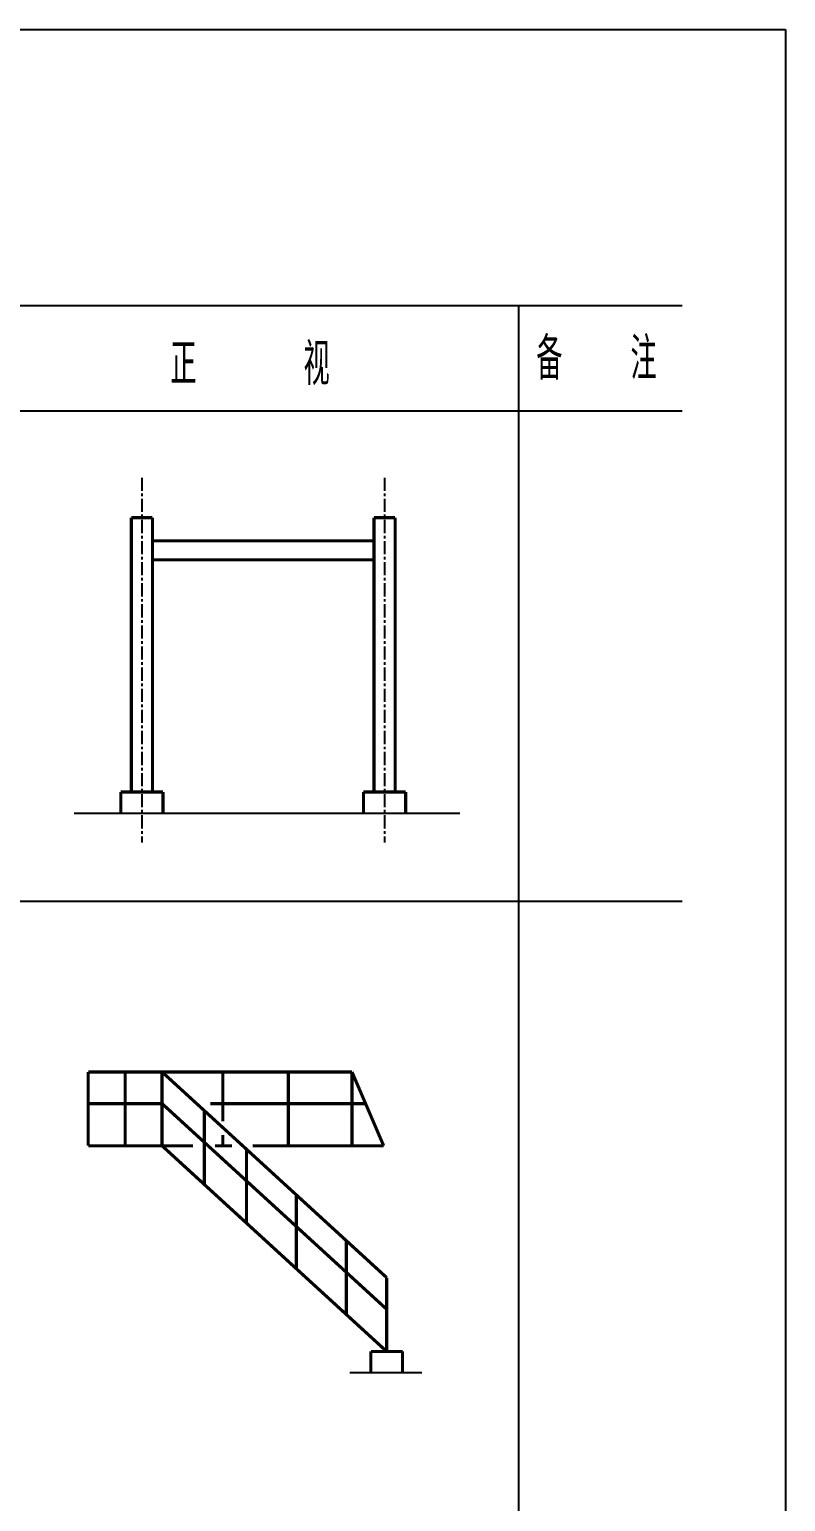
# Model space of a CAD drawing. Header units: inches. Extents: x -18 to 2014, y 4 to 801.
# Drawn here: x 1568 to 1639.6, y 113.3 to 252.9 of the extents above; entities that cross this region are included whole.
import ezdxf

# ---------------------------------------------------------------- set-up
doc = ezdxf.new("R2010")
doc.units = ezdxf.units.IN
doc.header["$MEASUREMENT"] = 0
doc.linetypes.add('CENTER', pattern=[2, 1.25, -0.25, 0.25, -0.25])
doc.styles.get("Standard").update_dxf_attribs({"font": 'pdatxt.shx', "bigfont": 'hztxt.shx'})

msp = doc.modelspace()

# ---------------------------------------------------------------- linework, layer by layer
at = {"color": 3}
for p, q in [((1474.61, 252.89), (1639.61, 252.89)), ((1639.61, 252.89), (1639.61, 5.89)), ((1482.8, 226.73), (1629.8, 226.73)), ((1614.3, 226.73), (1614.3, 48.23)), ((1482.8, 216.73), (1629.8, 216.73)), ((1572.2, 178.6), (1608.73, 178.6)), ((1482.8, 170.23), (1629.8, 170.23)), ((1598.32, 125.55), (1605.13, 125.55))]:
    msp.add_line(p, q, dxfattribs=at)
at = {"color": 3, "linetype": 'CENTER'}
for p, q in [((1578.61, 210.39), (1578.61, 175.79)), ((1601.61, 210.39), (1601.61, 175.79))]:
    msp.add_line(p, q, dxfattribs=at)
at = {"color": 3, "const_width": 0.3}
for points in [[(1577.61, 206.6), (1579.61, 206.6)], [(1577.61, 206.6), (1577.61, 180.6)], [(1579.61, 206.6), (1579.61, 180.6)], [(1600.61, 206.6), (1602.61, 206.6)], [(1600.61, 206.6), (1600.61, 180.6)], [(1602.61, 206.6), (1602.61, 180.6)], [(1579.61, 204.4), (1600.61, 204.4)], [(1579.61, 202.6), (1600.61, 202.6)], [(1576.61, 180.6), (1580.61, 180.6)], [(1576.61, 180.6), (1576.61, 178.6)], [(1580.61, 180.6), (1580.61, 178.6)], [(1599.61, 180.6), (1603.61, 180.6)], [(1599.61, 180.6), (1599.61, 178.6)], [(1603.61, 180.6), (1603.61, 178.6)], [(1598.52, 154.05), (1573.52, 154.05)], [(1573.52, 154.05), (1573.52, 147.05)], [(1577.02, 154.05), (1577.02, 147.05)], [(1580.52, 154.05), (1580.52, 147.05)], [(1601.81, 134.55), (1580.52, 154.05)], [(1586.28, 154.05), (1586.28, 149.38)], [(1592.48, 154.05), (1592.48, 147.05)], [(1598.52, 154.05), (1598.52, 147.05)], [(1601.52, 147.05), (1598.52, 154.05)], [(1580.52, 151.05), (1573.52, 151.05)], [(1601.81, 131.55), (1580.52, 151.05)], [(1599.8, 151.05), (1585.1, 151.05)], [(1584.52, 150.38), (1584.52, 143.38)], [(1586.28, 148.08), (1586.28, 147.05)], [(1573.52, 147.05), (1583.44, 147.05)], [(1601.81, 127.55), (1580.52, 147.05)], [(1585.55, 147.05), (1587.16, 147.05)], [(1588.52, 146.72), (1588.52, 139.72)], [(1589.11, 147.05), (1601.52, 147.05)], [(1593.25, 142.38), (1593.25, 135.38)], [(1597.99, 138.04), (1597.99, 131.04)], [(1601.81, 134.55), (1601.81, 127.55)], [(1600.31, 127.55), (1603.31, 127.55)], [(1600.31, 127.55), (1600.31, 125.55)], [(1603.31, 127.55), (1603.31, 125.55)]]:
    msp.add_lwpolyline(points, dxfattribs=at)

# ---------------------------------------------------------------- texts
at = {"color": 3, "width": 0.62}
for s, p in [('正           视', (1581.31, 219.17)), ('备       注', (1615.99, 219.69))]:
    msp.add_text(s, height=4, dxfattribs=at).set_placement(p)

doc.saveas('drawing.dxf')
